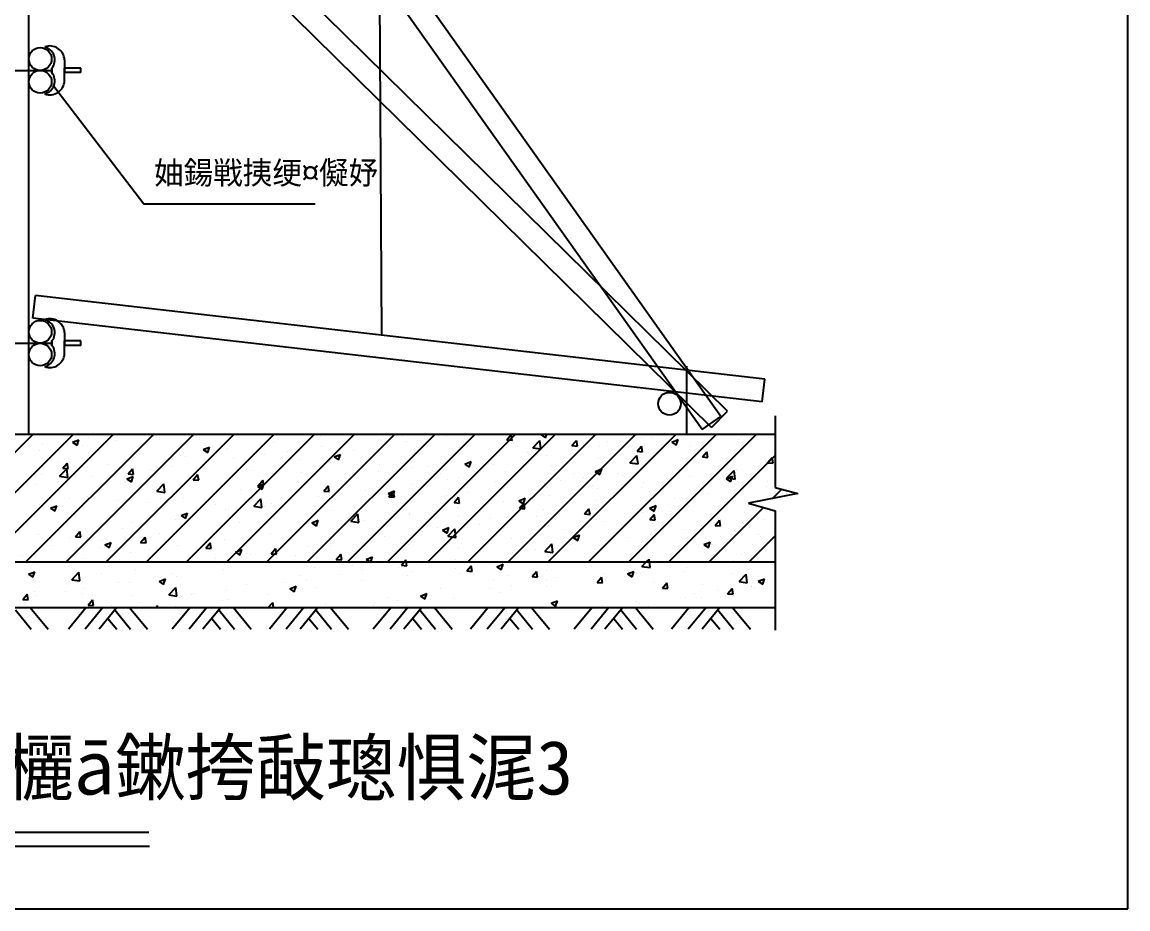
# Model space of a CAD drawing. Header units: metres. Extents: x 0 to 440, y 0 to 311.
# Drawn here: x 245.6 to 440.1, y 0 to 156.1 of the extents above; entities that cross this region are included whole.
import ezdxf

# ---------------------------------------------------------------- set-up
doc = ezdxf.new("R2010")
doc.units = ezdxf.units.M
doc.layers.add(' ', color=7, linetype='Continuous')

msp = doc.modelspace()

# ---------------------------------------------------------------- linework, layer by layer
at = {"layer": ' '}
for p, q in [((225.04, 61.06), (247.54, 83.56)), ((232.11, 61.06), (254.61, 83.56)), ((239.18, 61.06), (261.68, 83.56)), ((246.25, 61.06), (268.75, 83.56)), ((249.11, 81.83), (249.11, 81.83)), ((253.32, 61.06), (275.82, 83.56)), ((254.48, 82.11), (255.6, 82.54)), ((254.48, 82.11), (255.27, 81.58)), ((255.27, 81.58), (255.6, 82.54)), ((257.33, 82.95), (257.33, 82.95)), ((260.39, 61.06), (282.89, 83.56)), ((262.22, 82.35), (262.22, 82.35)), ((267.46, 61.06), (289.96, 83.56)), ((274.54, 61.06), (297.03, 83.56)), ((281.61, 61.06), (304.1, 83.56)), ((288.68, 61.06), (311.18, 83.56)), ((289.82, 82), (289.82, 82)), ((290.65, 82.52), (290.65, 82.52)), ((295.75, 61.06), (318.25, 83.56)), ((298.13, 83.2), (298.13, 83.2)), ((302.82, 61.06), (325.32, 83.56)), ((308.45, 82.68), (308.45, 82.68)), ((309.89, 61.06), (332.39, 83.56)), ((312.46, 83.21), (312.46, 83.21)), ((313.15, 82.21), (313.15, 82.21)), ((316.96, 61.06), (339.46, 83.56)), ((319.39, 83.54), (319.4, 83.56)), ((319.39, 83.54), (320.35, 83.46)), ((320.35, 83.46), (320.33, 83.56)), ((324.03, 61.06), (346.53, 83.56)), ((330.76, 82.35), (330.76, 82.35)), ((330.87, 82.54), (331.64, 83.46)), ((330.87, 82.54), (331.82, 82.46)), ((331.1, 61.06), (353.6, 83.56)), ((331.82, 82.45), (331.64, 83.46)), ((335.46, 81.16), (336.7, 82.45)), ((336.88, 80.93), (336.7, 82.45)), ((336.9, 83.43), (337.24, 83.56)), ((336.9, 83.43), (337.7, 82.89)), ((337.7, 82.89), (337.92, 83.56)), ((338.18, 61.06), (360.67, 83.56)), ((338.84, 83.38), (338.84, 83.38)), ((342.34, 81.53), (343.11, 82.45)), ((343.3, 81.45), (343.11, 82.45)), ((345.25, 61.06), (367.74, 83.56)), ((348.59, 82.21), (348.59, 82.21)), ((352.32, 61.06), (374.81, 83.56)), ((354.65, 83.01), (354.65, 83.01)), ((356.58, 83.01), (356.58, 83.01)), ((359.9, 82.15), (361.02, 82.58)), ((359.9, 82.15), (360.69, 81.61)), ((360.69, 81.61), (361.02, 82.58)), ((371.56, 82.6), (371.56, 82.6)), ((248.66, 80.67), (248.66, 80.67)), ((252.15, 81.03), (252.15, 81.03)), ((256.16, 81.56), (256.16, 81.56)), ((257.2, 80.31), (257.2, 80.31)), ((265.74, 79.95), (265.74, 79.95)), ((273.52, 79.85), (273.52, 79.85)), ((277.47, 80.83), (278.59, 81.26)), ((277.47, 80.83), (278.27, 80.29)), ((278.27, 80.29), (278.59, 81.26)), ((281.32, 80.91), (281.32, 80.91)), ((281.74, 80.98), (281.74, 80.98)), ((288.28, 80.03), (288.28, 80.03)), ((292.29, 80.56), (292.29, 80.56)), ((298.35, 81.35), (298.35, 81.35)), ((300.47, 79.55), (301.59, 79.98)), ((301.26, 79.01), (301.59, 79.98)), ((303.82, 80.6), (303.82, 80.6)), ((314.23, 80.03), (314.23, 80.03)), ((322.54, 81.23), (322.54, 81.23)), ((334.48, 80.35), (334.48, 80.35)), ((335.46, 81.16), (336.88, 80.93)), ((337.92, 79.81), (337.92, 79.81)), ((342.34, 81.53), (343.3, 81.45)), ((344.58, 81.69), (344.58, 81.69)), ((347.25, 81.41), (347.25, 81.41)), ((352.53, 78.51), (353.78, 79.81)), ((353.96, 78.29), (353.78, 79.81)), ((353.82, 80.53), (354.59, 81.45)), ((353.82, 80.53), (354.77, 80.45)), ((354.77, 80.45), (354.59, 81.45)), ((355.17, 80.38), (355.17, 80.38)), ((359.39, 61.06), (378.1, 79.77)), ((363.25, 81.4), (363.25, 81.4)), ((365.29, 79.53), (366.07, 80.45)), ((366.25, 79.44), (366.07, 80.45)), ((252.03, 78.52), (252.03, 78.52)), ((252.75, 77.53), (253.52, 78.45)), ((253.71, 77.45), (253.52, 78.45)), ((260.57, 78.16), (260.57, 78.16)), ((265.21, 78.65), (265.21, 78.65)), ((271.99, 79.31), (271.99, 79.31)), ((272.12, 77.9), (272.12, 77.9)), ((274.28, 79.59), (274.28, 79.59)), ((278.18, 78.7), (278.18, 78.7)), ((282.82, 79.23), (282.82, 79.23)), ((291.36, 78.86), (291.36, 78.86)), ((294.49, 79), (294.49, 79)), ((297.94, 77.88), (297.94, 77.88)), ((299.9, 78.5), (299.9, 78.5)), ((300.47, 79.55), (301.26, 79.01)), ((306.15, 79), (306.15, 79)), ((308.45, 78.14), (308.45, 78.14)), ((323.46, 78.27), (324.58, 78.7)), ((323.46, 78.27), (324.26, 77.73)), ((324.26, 77.73), (324.58, 78.7)), ((324.41, 79.03), (324.41, 79.03)), ((328.42, 79.56), (328.42, 79.56)), ((328.59, 78.21), (328.59, 78.21)), ((338.65, 78.05), (338.65, 78.05)), ((346.96, 79.25), (346.96, 79.25)), ((352.53, 78.51), (353.96, 78.29)), ((360.54, 78.03), (360.54, 78.03)), ((364.55, 78.56), (364.55, 78.56)), ((365.29, 79.53), (366.25, 79.44)), ((370.61, 79.36), (370.61, 79.36)), ((376.77, 78.52), (377.54, 79.44)), ((376.77, 78.52), (377.73, 78.44)), ((377.73, 78.44), (377.54, 79.44)), ((248.92, 76.5), (248.92, 76.5)), ((252.2, 76.16), (253.45, 77.46)), ((252.2, 76.16), (253.62, 75.94)), ((252.75, 77.53), (253.71, 77.45)), ((253.33, 76.11), (253.33, 76.11)), ((253.62, 75.94), (253.45, 77.46)), ((257.13, 77.63), (257.13, 77.63)), ((258.01, 76.04), (258.01, 76.04)), ((262.66, 77.71), (262.66, 77.71)), ((264.03, 75.67), (265.15, 76.1)), ((264.23, 76.53), (265, 77.45)), ((264.23, 76.53), (265.19, 76.44)), ((264.82, 75.13), (265.15, 76.1)), ((265.19, 76.44), (265, 77.45)), ((268.11, 77.37), (268.11, 77.37)), ((269.11, 77.8), (269.11, 77.8)), ((275.71, 75.52), (276.48, 76.44)), ((276.66, 75.44), (276.48, 76.44)), ((277.65, 77.44), (277.65, 77.44)), ((285.16, 77.4), (285.16, 77.4)), ((286.2, 77.08), (286.2, 77.08)), ((289.63, 76.68), (289.63, 76.68)), ((294.74, 76.72), (294.74, 76.72)), ((303.28, 76.35), (303.28, 76.35)), ((304.24, 76.37), (304.24, 76.37)), ((308.25, 76.9), (308.25, 76.9)), ((311.82, 75.99), (311.82, 75.99)), ((314.31, 77.7), (314.31, 77.7)), ((316.99, 77.78), (316.99, 77.78)), ((319.26, 76.61), (319.26, 76.61)), ((322.35, 75.9), (322.35, 75.9)), ((325.53, 77.42), (325.53, 77.42)), ((330.56, 77.03), (330.56, 77.03)), ((334.07, 77.06), (334.07, 77.06)), ((342.61, 76.7), (342.61, 76.7)), ((344.38, 75.9), (344.38, 75.9)), ((346.45, 76.99), (347.57, 77.42)), ((346.45, 76.99), (347.25, 76.45)), ((347.25, 76.45), (347.57, 77.42)), ((350.44, 76.7), (350.44, 76.7)), ((351.15, 76.34), (351.15, 76.34)), ((359.69, 75.98), (359.69, 75.98)), ((363.06, 76.08), (363.06, 76.08)), ((369.45, 75.7), (370.57, 76.13)), ((369.61, 75.86), (370.86, 77.16)), ((370.24, 75.17), (370.57, 76.13)), ((371.03, 75.64), (370.86, 77.16)), ((371.37, 77.28), (371.37, 77.28)), ((374.58, 76.67), (374.58, 76.67)), ((247.94, 74.72), (247.94, 74.72)), ((251.95, 75.25), (251.95, 75.25)), ((264.03, 75.67), (264.82, 75.13)), ((266.49, 74.2), (266.49, 74.2)), ((269.28, 73.51), (270.52, 74.81)), ((270.7, 73.29), (270.52, 74.81)), ((273.33, 74.53), (273.33, 74.53)), ((275.71, 75.52), (276.66, 75.44)), ((275.82, 75.8), (275.82, 75.8)), ((281.55, 75.65), (281.55, 75.65)), ((287.02, 74.39), (288.14, 74.82)), ((287.02, 74.39), (287.82, 73.85)), ((287.18, 74.52), (287.95, 75.44)), ((287.18, 74.52), (288.14, 74.44)), ((287.82, 73.85), (288.14, 74.82)), ((288.14, 74.44), (287.95, 75.44)), ((288.08, 74.25), (288.08, 74.25)), ((294.14, 75.04), (294.14, 75.04)), ((298.66, 73.52), (299.43, 74.44)), ((299.61, 73.43), (299.43, 74.43)), ((309.93, 75), (309.93, 75)), ((314.04, 74.7), (314.04, 74.7)), ((320.36, 75.63), (320.36, 75.63)), ((328.9, 75.27), (328.9, 75.27)), ((330.27, 74.04), (330.27, 74.04)), ((337.44, 74.91), (337.44, 74.91)), ((340.37, 75.37), (340.37, 75.37)), ((345.98, 74.55), (345.98, 74.55)), ((354.52, 74.19), (354.52, 74.19)), ((354.98, 75.05), (354.98, 75.05)), ((365.25, 75.07), (365.25, 75.07)), ((368.23, 75.62), (368.23, 75.62)), ((369.45, 75.7), (370.24, 75.17)), ((369.61, 75.86), (371.03, 75.64)), ((376.51, 74.37), (376.51, 74.37)), ((376.77, 75.26), (376.77, 75.26)), ((254.02, 72.18), (254.02, 72.18)), ((256.94, 72.3), (256.94, 72.3)), ((257.16, 72.6), (257.16, 72.6)), ((265.02, 73.33), (265.02, 73.33)), ((269.28, 73.51), (270.7, 73.29)), ((273.97, 72.39), (273.97, 72.39)), ((284.07, 73.72), (284.07, 73.72)), ((286.35, 70.87), (287.6, 72.17)), ((287.77, 70.65), (287.6, 72.17)), ((297.74, 72.55), (297.74, 72.55)), ((298.66, 73.52), (299.61, 73.43)), ((300.6, 73.4), (300.6, 73.4)), ((305.96, 73.68), (305.96, 73.68)), ((310.02, 73.11), (311.14, 73.54)), ((310.02, 73.11), (310.81, 72.57)), ((310.13, 72.51), (310.9, 73.43)), ((310.13, 72.51), (311.09, 72.43)), ((310.81, 72.57), (311.14, 73.54)), ((311.09, 72.43), (310.9, 73.43)), ((320.2, 72.72), (320.2, 72.72)), ((321.61, 71.51), (322.38, 72.43)), ((322.57, 71.42), (322.38, 72.43)), ((324.21, 73.25), (324.21, 73.25)), ((333.01, 71.83), (334.13, 72.26)), ((333.81, 71.29), (334.13, 72.26)), ((338.45, 72.73), (338.45, 72.73)), ((346.76, 73.93), (346.76, 73.93)), ((355.92, 73.47), (355.92, 73.47)), ((360.34, 72.25), (360.34, 72.25)), ((363.07, 73.83), (363.07, 73.83)), ((366.4, 73.04), (366.4, 73.04)), ((371.61, 73.47), (371.61, 73.47)), ((377.61, 72.21), (379.24, 73.84)), ((378.42, 73.16), (378.42, 73.16)), ((379.39, 73.08), (379.39, 73.08)), ((380.15, 73.11), (380.15, 73.11)), ((247.83, 70.99), (247.83, 70.99)), ((248.72, 71.18), (248.72, 71.18)), ((250.59, 70.51), (251.71, 70.94)), ((250.59, 70.51), (251.38, 69.97)), ((251.38, 69.97), (251.71, 70.94)), ((262.56, 71.81), (262.56, 71.81)), ((263.9, 71.06), (263.9, 71.06)), ((267.91, 71.59), (267.91, 71.59)), ((271.1, 71.45), (271.1, 71.45)), ((279.64, 71.09), (279.64, 71.09)), ((281.35, 70.33), (281.35, 70.33)), ((281.93, 70.2), (281.93, 70.2)), ((286.35, 70.87), (287.77, 70.65)), ((288.18, 70.73), (288.18, 70.73)), ((289.43, 71.35), (289.43, 71.35)), ((291.27, 71.8), (291.27, 71.8)), ((296.72, 70.37), (296.72, 70.37)), ((300.03, 70.06), (300.03, 70.06)), ((304.04, 70.59), (304.04, 70.59)), ((310.1, 71.39), (310.1, 71.39)), ((321.61, 71.51), (322.57, 71.42)), ((322.15, 70.57), (322.15, 70.57)), ((330.37, 71.7), (330.37, 71.7)), ((333.01, 71.83), (333.81, 71.29)), ((333.09, 70.5), (333.86, 71.42)), ((333.09, 70.5), (334.04, 70.42)), ((334.04, 70.42), (333.86, 71.42)), ((337.26, 70.26), (337.26, 70.26)), ((344.56, 69.5), (345.33, 70.42)), ((345.52, 69.42), (345.33, 70.42)), ((346.23, 70.39), (346.23, 70.39)), ((346.59, 71.87), (346.59, 71.87)), ((356, 70.54), (357.13, 70.97)), ((356, 70.54), (356.8, 70.01)), ((356.34, 71.72), (356.34, 71.72)), ((356.8, 70.01), (357.13, 70.97)), ((362.86, 70.75), (362.86, 70.75)), ((366.46, 61.06), (376.02, 70.62)), ((369.09, 71.56), (369.09, 71.56)), ((371.17, 71.95), (371.17, 71.95)), ((247.74, 68.94), (247.74, 68.94)), ((253.8, 69.73), (253.8, 69.73)), ((272.6, 68.6), (272.6, 68.6)), ((273.14, 69.2), (273.14, 69.2)), ((273.58, 69.23), (274.7, 69.66)), ((273.58, 69.23), (274.37, 68.69)), ((274.37, 68.69), (274.7, 69.66)), ((289.93, 68.73), (289.93, 68.73)), ((296.57, 67.95), (297.69, 68.38)), ((297.37, 67.41), (297.69, 68.38)), ((303.43, 68.22), (304.67, 69.52)), ((303.43, 68.22), (304.85, 68)), ((304.85, 68), (304.67, 69.52)), ((305.26, 70.01), (305.26, 70.01)), ((305.76, 68.35), (305.76, 68.35)), ((313.8, 69.65), (313.8, 69.65)), ((313.84, 69.38), (313.84, 69.38)), ((322.34, 69.29), (322.34, 69.29)), ((327.93, 68.66), (327.93, 68.66)), ((330.89, 68.93), (330.89, 68.93)), ((336.17, 69.06), (336.17, 69.06)), ((339.43, 68.57), (339.43, 68.57)), ((340.17, 69.59), (340.17, 69.59)), ((344.56, 69.5), (345.52, 69.42)), ((346.57, 68.6), (346.57, 68.6)), ((347.97, 68.21), (347.97, 68.21)), ((350.42, 68.35), (350.42, 68.35)), ((354.78, 69.73), (354.78, 69.73)), ((356.04, 68.5), (356.81, 69.41)), ((356.04, 68.5), (356.99, 68.41)), ((356.99, 68.41), (356.81, 69.41)), ((359.76, 69.95), (359.76, 69.95)), ((367.51, 67.49), (368.29, 68.41)), ((368.47, 67.41), (368.29, 68.41)), ((376.3, 68.59), (376.3, 68.59)), ((254.97, 65.5), (255.74, 66.42)), ((255.93, 65.41), (255.74, 66.42)), ((256.74, 66.98), (256.74, 66.98)), ((263.27, 67), (263.27, 67)), ((264.83, 68), (264.83, 68)), ((279.86, 67.41), (279.86, 67.41)), ((283.87, 67.94), (283.87, 67.94)), ((296.57, 67.95), (297.37, 67.41)), ((297.55, 67.22), (297.55, 67.22)), ((316, 66.41), (316, 66.41)), ((318.6, 67.06), (318.6, 67.06)), ((319.57, 66.67), (320.69, 67.1)), ((319.57, 66.67), (320.36, 66.13)), ((320, 66.94), (320, 66.94)), ((320.36, 66.13), (320.69, 67.1)), ((320.5, 65.57), (321.75, 66.87)), ((321.93, 65.35), (321.75, 66.87)), ((326.06, 67.73), (326.06, 67.73)), ((330.18, 66.37), (330.18, 66.37)), ((338.26, 67.4), (338.26, 67.4)), ((341.09, 66.75), (341.09, 66.75)), ((356.51, 67.84), (356.51, 67.84)), ((362.19, 66.73), (362.19, 66.73)), ((365.05, 67.48), (365.05, 67.48)), ((367.51, 67.49), (368.47, 67.41)), ((370.98, 66.62), (370.98, 66.62)), ((372.3, 68.06), (372.3, 68.06)), ((373.59, 67.12), (373.59, 67.12)), ((248.53, 65.85), (248.53, 65.85)), ((253.94, 65.39), (253.94, 65.39)), ((254.97, 65.5), (255.93, 65.41)), ((259.69, 64.75), (259.69, 64.75)), ((260.14, 64.07), (261.26, 64.5)), ((260.93, 63.53), (261.26, 64.5)), ((263.7, 65.28), (263.7, 65.28)), ((266.45, 64.49), (267.22, 65.41)), ((266.45, 64.49), (267.41, 64.41)), ((267.41, 64.41), (267.22, 65.41)), ((269.76, 66.08), (269.76, 66.08)), ((277.93, 63.49), (278.7, 64.41)), ((278.88, 63.41), (278.7, 64.41)), ((281.16, 65), (281.16, 65)), ((289.24, 66.02), (289.24, 66.02)), ((299.83, 64.28), (299.83, 64.28)), ((305.89, 65.08), (305.89, 65.08)), ((309.27, 65.46), (309.27, 65.46)), ((320.5, 65.57), (321.93, 65.35)), ((321.96, 65.25), (321.96, 65.25)), ((331.76, 65.15), (331.76, 65.15)), ((337.58, 62.92), (338.82, 64.22)), ((339, 62.7), (338.82, 64.22)), ((342.56, 65.38), (343.68, 65.81)), ((342.56, 65.38), (343.36, 64.85)), ((343.36, 64.85), (343.68, 65.81)), ((352.13, 65.41), (352.13, 65.41)), ((354.59, 64.4), (354.59, 64.4)), ((356.13, 65.94), (356.13, 65.94)), ((362.67, 65.42), (362.67, 65.42)), ((365.56, 64.1), (366.68, 64.53)), ((365.87, 64.35), (365.87, 64.35)), ((366.35, 63.57), (366.68, 64.53)), ((373.53, 61.06), (378.1, 65.63)), ((375.2, 65.96), (375.2, 65.96)), ((249.59, 63.42), (249.59, 63.42)), ((250.9, 64), (250.9, 64)), ((259.44, 63.64), (259.44, 63.64)), ((260.14, 64.07), (260.93, 63.53)), ((264.63, 62.67), (264.63, 62.67)), ((267.98, 63.28), (267.98, 63.28)), ((272.94, 63.87), (272.94, 63.87)), ((276.52, 62.92), (276.52, 62.92)), ((277.93, 63.49), (278.88, 63.41)), ((283.13, 62.79), (284.25, 63.22)), ((283.13, 62.79), (283.93, 62.25)), ((283.93, 62.25), (284.25, 63.22)), ((285.06, 62.56), (285.06, 62.56)), ((285.72, 62.42), (285.72, 62.42)), ((289.4, 62.48), (290.17, 63.4)), ((289.4, 62.48), (290.36, 62.4)), ((290.36, 62.4), (290.17, 63.4)), ((295.83, 63.75), (295.83, 63.75)), ((299.94, 63.86), (299.94, 63.86)), ((300.88, 61.48), (301.65, 62.4)), ((301.83, 61.4), (301.65, 62.4)), ((305.57, 63.02), (305.57, 63.02)), ((313.65, 64.05), (313.65, 64.05)), ((322.43, 63.55), (322.43, 63.55)), ((331.96, 62.75), (331.96, 62.75)), ((335.96, 63.28), (335.96, 63.28)), ((337.58, 62.92), (339, 62.7)), ((342.02, 64.08), (342.02, 64.08)), ((346.37, 63.27), (346.37, 63.27)), ((356.54, 62.75), (356.54, 62.75)), ((365.56, 64.1), (366.35, 63.57)), ((372.09, 62.28), (372.09, 62.28)), ((245.73, 62.21), (245.73, 62.21)), ((248.33, 60.52), (248.33, 60.52)), ((254.27, 61.85), (254.27, 61.85)), ((256.55, 61.65), (256.55, 61.65)), ((262.81, 61.49), (262.81, 61.49)), ((271.36, 61.13), (271.36, 61.13)), ((275.66, 61.1), (275.66, 61.1)), ((279.66, 61.63), (279.66, 61.63)), ((279.9, 60.77), (279.9, 60.77)), ((281.27, 60.65), (281.27, 60.65)), ((288.44, 60.41), (288.44, 60.41)), ((289.04, 60.7), (289.04, 60.7)), ((290.61, 62.25), (290.61, 62.25)), ((293.61, 62.19), (293.61, 62.19)), ((297.35, 61.9), (297.35, 61.9)), ((300.88, 61.48), (301.83, 61.4)), ((302.15, 61.83), (302.15, 61.83)), ((303.77, 60.34), (303.77, 60.34)), ((306.12, 61.5), (307.24, 61.93)), ((306.12, 61.5), (306.78, 61.06)), ((306.78, 61.06), (306.92, 60.97)), ((306.92, 60.97), (306.95, 61.06)), ((306.95, 61.06), (307.24, 61.93)), ((310.69, 61.47), (310.69, 61.47)), ((312.35, 60.48), (312.84, 61.06)), ((312.35, 60.48), (313.31, 60.39)), ((312.84, 61.06), (313.12, 61.4)), ((313.1, 61.95), (313.1, 61.95)), ((313.19, 61.06), (313.12, 61.4)), ((313.31, 60.39), (313.19, 61.06)), ((315.79, 60.63), (315.79, 60.63)), ((319.23, 61.11), (319.23, 61.11)), ((321.85, 61.42), (321.85, 61.42)), ((323.83, 59.47), (324.6, 60.39)), ((324.79, 59.39), (324.6, 60.39)), ((327.77, 60.75), (327.77, 60.75)), ((329.12, 60.22), (330.24, 60.65)), ((329.91, 59.69), (330.24, 60.65)), ((329.98, 61.05), (329.98, 61.05)), ((336.31, 60.39), (336.31, 60.39)), ((338.06, 62.07), (338.06, 62.07)), ((347.2, 61.15), (347.2, 61.15)), ((354.65, 60.27), (355.41, 61.06)), ((355.41, 61.06), (355.9, 61.57)), ((355.96, 61.06), (355.9, 61.57)), ((356.08, 60.05), (355.96, 61.06)), ((357.98, 60.42), (357.98, 60.42)), ((368.09, 61.75), (368.09, 61.75)), ((370.78, 61.3), (370.78, 61.3)), ((246.69, 58.91), (247.81, 59.34)), ((246.69, 58.91), (247.49, 58.37)), ((247.49, 58.37), (247.81, 59.34)), ((254.32, 57.93), (255.57, 59.23)), ((255.49, 58.44), (255.49, 58.44)), ((255.74, 57.71), (255.57, 59.23)), ((259.49, 58.97), (259.49, 58.97)), ((265.55, 59.77), (265.55, 59.77)), ((271.94, 59.05), (271.94, 59.05)), ((272.75, 58.55), (272.75, 58.55)), ((280.96, 59.67), (280.96, 59.67)), ((294.44, 58.74), (294.44, 58.74)), ((296.98, 60.05), (296.98, 60.05)), ((301.68, 58.77), (301.68, 58.77)), ((305.52, 59.68), (305.52, 59.68)), ((311.79, 60.1), (311.79, 60.1)), ((313.46, 58.72), (313.46, 58.72)), ((314.06, 59.32), (314.06, 59.32)), ((321.77, 59.92), (321.77, 59.92)), ((322.6, 58.96), (322.6, 58.96)), ((323.83, 59.47), (324.79, 59.39)), ((329.12, 60.22), (329.91, 59.69)), ((331.14, 58.6), (331.14, 58.6)), ((335.31, 58.47), (336.08, 59.39)), ((335.31, 58.47), (336.26, 58.38)), ((336.26, 58.38), (336.08, 59.39)), ((337.87, 59.55), (337.87, 59.55)), ((344.85, 60.03), (344.85, 60.03)), ((346.78, 57.46), (347.55, 58.38)), ((347.74, 57.38), (347.55, 58.38)), ((347.92, 59.1), (347.92, 59.1)), ((351.92, 59.63), (351.92, 59.63)), ((352.11, 58.94), (353.23, 59.37)), ((352.11, 58.94), (352.91, 58.41)), ((352.91, 58.41), (353.23, 59.37)), ((353.39, 59.67), (353.39, 59.67)), ((354.39, 59.07), (354.39, 59.07)), ((354.65, 60.27), (356.08, 60.05)), ((361.93, 59.31), (361.93, 59.31)), ((362.47, 60.1), (362.47, 60.1)), ((370.48, 58.95), (370.48, 58.95)), ((371.73, 57.62), (372.98, 58.92)), ((373.15, 57.4), (372.98, 58.92)), ((254.32, 57.93), (255.74, 57.71)), ((262.61, 57.45), (262.61, 57.45)), ((264.44, 57.35), (264.44, 57.35)), ((269.69, 57.63), (270.81, 58.06)), ((269.69, 57.63), (270.48, 57.09)), ((270.48, 57.09), (270.81, 58.06)), ((271.4, 55.28), (272.64, 56.58)), ((272.82, 55.06), (272.64, 56.58)), ((285.11, 57.14), (285.11, 57.14)), ((291.62, 57.44), (291.62, 57.44)), ((292.68, 56.34), (293.8, 56.77)), ((293.48, 55.81), (293.8, 56.77)), ((295.62, 57.97), (295.62, 57.97)), ((297.16, 56.57), (297.16, 56.57)), ((305.37, 57.7), (305.37, 57.7)), ((327.75, 56.44), (327.75, 56.44)), ((328.54, 57.95), (328.54, 57.95)), ((331.75, 56.97), (331.75, 56.97)), ((337.81, 57.77), (337.81, 57.77)), ((337.87, 56.75), (337.87, 56.75)), ((339.68, 58.24), (339.68, 58.24)), ((346.18, 57.95), (346.18, 57.95)), ((346.78, 57.46), (347.74, 57.38)), ((348.23, 57.88), (348.23, 57.88)), ((356.77, 57.52), (356.77, 57.52)), ((358.26, 56.46), (359.03, 57.38)), ((358.26, 56.46), (359.21, 56.38)), ((359.21, 56.38), (359.03, 57.38)), ((365.31, 57.16), (365.31, 57.16)), ((371.73, 57.62), (373.15, 57.4)), ((373.85, 56.8), (373.85, 56.8)), ((373.94, 56.77), (373.94, 56.77)), ((375.11, 57.66), (376.23, 58.09)), ((375.11, 57.66), (375.9, 57.12)), ((375.9, 57.12), (376.23, 58.09)), ((245.72, 54.47), (246.49, 55.39)), ((246.67, 54.38), (246.49, 55.38)), ((247.72, 55.87), (247.72, 55.87)), ((248.14, 55.2), (248.14, 55.2)), ((253.28, 55.85), (253.28, 55.85)), ((256.26, 55.51), (256.26, 55.51)), ((256.35, 56.32), (256.35, 56.32)), ((264.8, 55.14), (264.8, 55.14)), ((271.4, 55.28), (272.82, 55.06)), ((271.45, 54.79), (271.45, 54.79)), ((273.34, 54.78), (273.34, 54.78)), ((275.45, 55.31), (275.45, 55.31)), ((275.78, 55.54), (275.78, 55.54)), ((281.51, 56.11), (281.51, 56.11)), ((288.85, 55.37), (288.85, 55.37)), ((292.68, 56.34), (293.48, 55.81)), ((309.88, 54.74), (309.88, 54.74)), ((315.67, 55.06), (316.79, 55.49)), ((315.67, 55.06), (316.47, 54.53)), ((316.47, 54.53), (316.79, 55.49)), ((317.64, 55.11), (317.64, 55.11)), ((319.21, 56.35), (319.21, 56.35)), ((321.57, 54.6), (321.57, 54.6)), ((329.79, 55.72), (329.79, 55.72)), ((362.28, 54.77), (362.28, 54.77)), ((363.88, 55.44), (363.88, 55.44)), ((365.21, 54.81), (365.21, 54.81)), ((367.88, 55.97), (367.88, 55.97)), ((369.73, 55.46), (370.51, 56.38)), ((369.73, 55.46), (370.69, 55.37)), ((370.69, 55.37), (370.51, 56.38)), ((370.59, 55.97), (370.59, 55.97)), ((374.54, 56.41), (374.54, 56.41)), ((245.72, 54.47), (246.67, 54.38)), ((257.19, 53.46), (257.96, 54.38)), ((257.19, 53.46), (258.15, 53.38)), ((258.15, 53.38), (257.96, 54.38)), ((261.34, 53.46), (261.34, 53.46)), ((266.45, 53.94), (266.45, 53.94)), ((269.17, 53.06), (269.44, 53.38)), ((269.5, 53.06), (269.44, 53.38)), ((272.55, 53.22), (272.55, 53.22)), ((280.77, 54.35), (280.77, 54.35)), ((281.88, 54.42), (281.88, 54.42)), ((288.88, 53.06), (289.72, 53.93)), ((289.82, 53.06), (289.72, 53.93)), ((290.42, 54.06), (290.42, 54.06)), ((298.96, 53.7), (298.96, 53.7)), ((300.55, 53.14), (300.55, 53.14)), ((307.5, 53.34), (307.5, 53.34)), ((307.58, 53.79), (307.58, 53.79)), ((311.58, 54.31), (311.58, 54.31)), ((313.26, 53.4), (313.26, 53.4)), ((338.67, 53.78), (339.79, 54.21)), ((338.67, 53.78), (339.46, 53.24)), ((339.46, 53.24), (339.79, 54.21)), ((347.71, 53.32), (347.71, 53.32)), ((353.77, 54.11), (353.77, 54.11)), ((354.2, 53.75), (354.2, 53.75)), ((355.87, 53.21), (355.87, 53.21))]:
    msp.add_line(p, q, dxfattribs=at)
for p, q in [((440.15, 0), (440.15, 311.22)), ((246.78, 83.56), (246.78, 278.03)), ((368.51, 86.66), (251.23, 252.01)), ((365.24, 84.35), (247.97, 249.7)), ((369.72, 87.6), (250.75, 204.64)), ((366.91, 84.74), (247.95, 201.79)), ((250.84, 147.96), (250.84, 147.16)), ((250.84, 147.16), (250.84, 147.96)), ((253.07, 149.41), (253.07, 147.16)), ((253.07, 145.7), (253.07, 147.96)), ((255.92, 147.96), (253.07, 147.96)), ((255.92, 147.16), (255.92, 147.96)), ((183.83, 147.56), (250.84, 147.56)), ((255.92, 147.16), (253.07, 147.16)), ((247.49, 103.96), (247.95, 107.93)), ((376.27, 93.19), (247.95, 107.93)), ((375.81, 89.22), (247.49, 103.96)), ((253.07, 101.41), (253.07, 99.16)), ((183.83, 99.56), (250.84, 99.56)), ((250.84, 99.16), (250.84, 99.96)), ((250.84, 99.96), (250.84, 99.16)), ((255.92, 99.96), (253.07, 99.96)), ((253.07, 97.7), (253.07, 99.96)), ((255.92, 99.16), (255.92, 99.96)), ((255.92, 99.16), (253.07, 99.16)), ((362.57, 83.56), (362.57, 95.52)), ((375.81, 89.22), (376.27, 93.19)), ((366.91, 84.74), (369.72, 87.6)), ((365.24, 84.35), (368.51, 86.66)), ((378.1, 86.77), (378.1, 74.13)), ((241.34, 83.56), (378.1, 83.56)), ((378.1, 74.13), (382.08, 73.1)), ((382.08, 73.1), (373.4, 71.37)), ((373.4, 71.37), (378.1, 70.02)), ((378.1, 70.02), (378.1, 49.04)), ((185.34, 61.06), (378.1, 61.06)), ((185.34, 53.06), (378.1, 53.06)), ((244.42, 52.62), (247.19, 49.23)), ((247.02, 53.06), (250.15, 49.23)), ((256.86, 53.06), (253.73, 49.23)), ((259.82, 53.06), (256.69, 49.23)), ((262.26, 53.06), (259.13, 49.23)), ((261.9, 52.62), (264.67, 49.23)), ((264.5, 53.06), (267.64, 49.23)), ((275.14, 53.06), (272.01, 49.23)), ((278.1, 53.06), (274.97, 49.23)), ((280.54, 53.06), (277.41, 49.23)), ((280.18, 52.62), (282.95, 49.23)), ((282.78, 53.06), (285.92, 49.23)), ((292.23, 53.06), (289.1, 49.23)), ((295.19, 53.06), (292.06, 49.23)), ((297.63, 53.06), (294.5, 49.23)), ((297.27, 52.62), (300.04, 49.23)), ((299.87, 53.06), (303, 49.23)), ((310.51, 53.06), (307.38, 49.23)), ((313.47, 53.06), (310.34, 49.23)), ((315.91, 53.06), (312.77, 49.23)), ((315.55, 52.62), (318.32, 49.23)), ((318.15, 53.06), (321.28, 49.23)), ((327.6, 53.06), (324.46, 49.23)), ((330.56, 53.06), (327.42, 49.23)), ((333, 53.06), (329.86, 49.23)), ((332.64, 52.62), (335.41, 49.23)), ((335.23, 53.06), (338.37, 49.23)), ((345.88, 53.06), (342.74, 49.23)), ((348.84, 53.06), (345.7, 49.23)), ((351.28, 53.06), (348.14, 49.23)), ((350.91, 52.62), (353.69, 49.23)), ((353.51, 53.06), (356.65, 49.23)), ((362.96, 53.06), (359.83, 49.23)), ((365.93, 53.06), (362.79, 49.23)), ((368.36, 53.06), (365.23, 49.23)), ((368, 52.62), (370.78, 49.23)), ((370.6, 53.06), (373.74, 49.23)), ((260.68, 51.13), (262.24, 49.23)), ((278.96, 51.13), (280.52, 49.23)), ((296.05, 51.13), (297.6, 49.23)), ((314.33, 51.13), (315.88, 49.23)), ((331.42, 51.13), (332.97, 49.23)), ((349.7, 51.13), (351.25, 49.23)), ((366.78, 51.13), (368.34, 49.23)), ((167.87, 13.51), (267.9, 13.51)), ((167.87, 11.01), (268.02, 11.01)), ((0, 0), (440.15, 0))]:
    msp.add_line(p, q)
for points in [[(308.86, 100.94), (308.17, 220.22)], [(251.17, 144.8), (266.99, 124.09), (297.14, 124.09)]]:
    msp.add_lwpolyline(points)
for centre in [(248.78, 149.56), (248.78, 145.56), (248.78, 101.56), (248.78, 97.56), (359.5, 88.9)]:
    msp.add_circle(centre, 2)
for centre, radius, start, end in [((250.48, 149.26), 2.59, 3.29, 110.64), ((249.01, 149.41), 2.34, -38.5, 76.21), ((249.01, 145.7), 2.34, -76.21, 38.5), ((250.48, 145.85), 2.59, 249.36, 356.71), ((250.48, 101.26), 2.59, 3.29, 110.64), ((249.01, 101.41), 2.34, -38.5, 76.21), ((249.01, 97.7), 2.34, -76.21, 38.5), ((250.48, 97.85), 2.59, 249.36, 356.71)]:
    msp.add_arc(centre, radius, start, end)

# ---------------------------------------------------------------- texts
for s, height, p in [('妯鍚戦挗绠¤儗妤', 4, (268.82, 127.54)), ('鍦颁笅瀹ゅ栧欐ā鏉挎敮璁惧浘3', 9.5, (168.26, 20.13))]:
    msp.add_text(s, height=height).set_placement(p)

doc.saveas('drawing.dxf')
